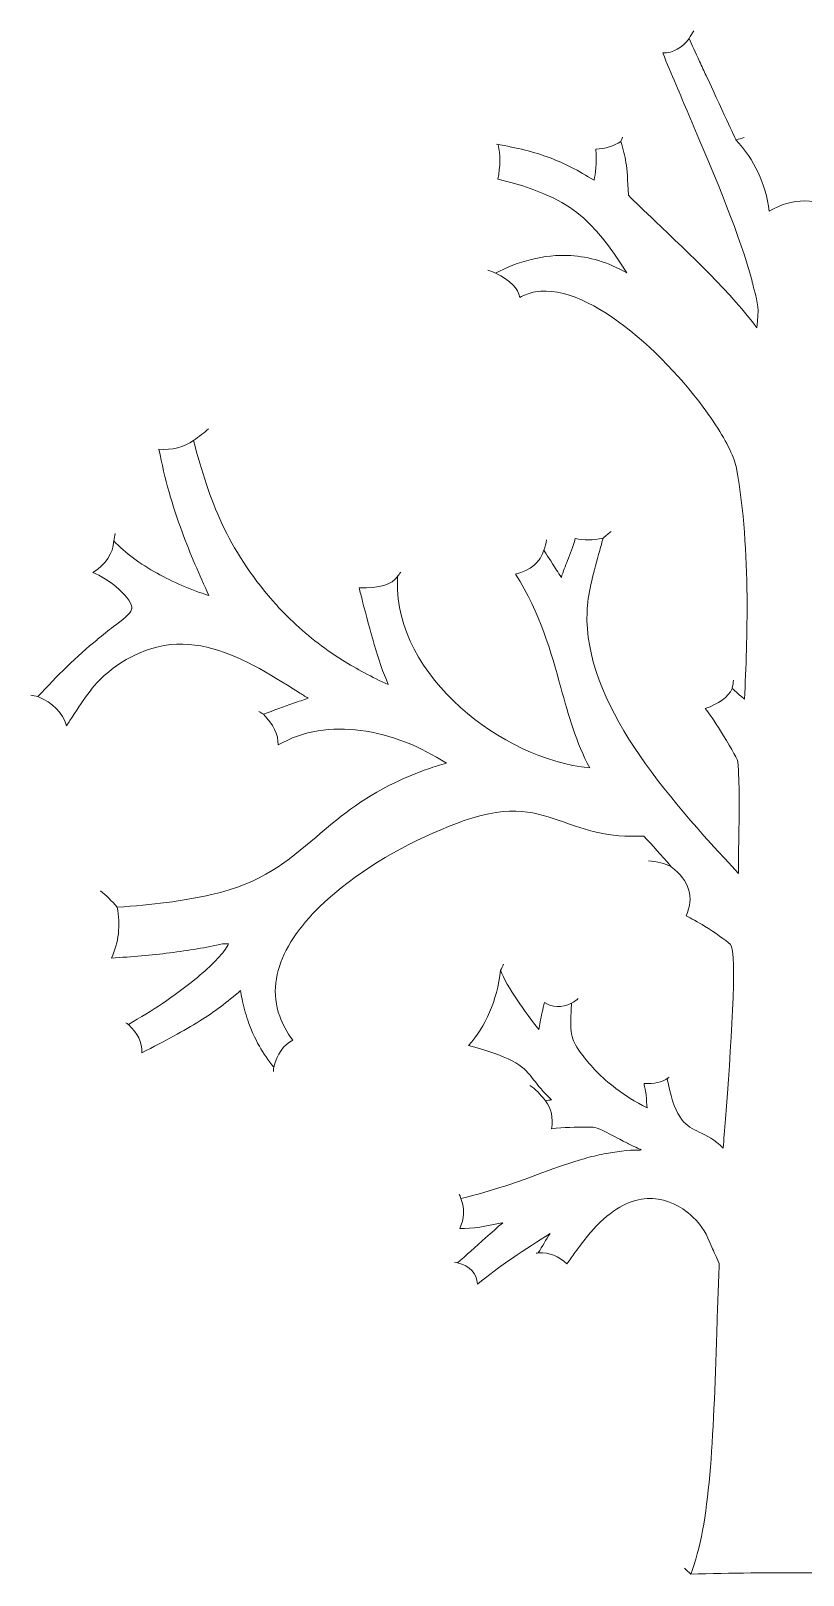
# Model space of a CAD drawing. Header units: millimetres. Extents: x -607 to 1451, y -798 to 283.
# Drawn here: x -606.6 to -525.7, y -158.1 to 3.8 of the extents above; entities that cross this region are included whole.
import ezdxf

# ---------------------------------------------------------------- set-up
doc = ezdxf.new("R2010")
doc.units = ezdxf.units.MM
doc.header["$MEASUREMENT"] = 0
doc.layers.add('layer 1', color=7, linetype='Continuous')

msp = doc.modelspace()

# ---------------------------------------------------------------- linework, layer by layer
at = {"layer": 'layer 1', "color": 242, "lineweight": 20}
for points, knots in [([(-537.1792, 3.772), (-537.319, 3.5075), (-537.4815, 3.2469), (-537.6662, 2.9905), (-537.6662, 2.9905), (-537.3696, 2.3373), (-536.9934, 1.5148), (-536.5592, 0.5695), (-536.5592, 0.5695), (-536.3159, 0.0395), (-536.0901, -0.4511), (-535.8808, -0.9051)], [0, 0, 0, 0, 0.25, 0.25, 0.25, 0.25, 0.5, 0.5, 0.5, 0.5, 1, 1, 1, 1]), ([(-544.6274, -7.3727), (-544.6863, -7.5149), (-544.7465, -7.6628), (-544.8077, -7.8171), (-544.8077, -7.8171), (-544.2967, -9.5505), (-544.1517, -10.1223), (-544.0237, -13.4506), (-544.0237, -13.4506), (-543.3674, -14.1197), (-542.3557, -15.0809), (-541.165, -16.2115), (-541.165, -16.2115), (-537.7795, -19.427), (-532.9729, -23.9922), (-530.5468, -27.3545), (-530.5468, -27.3545), (-530.3265, -25.2873), (-530.4254, -24.9096), (-530.8601, -23.2487), (-530.8601, -23.2487), (-530.9506, -22.9037), (-531.0512, -22.5199), (-531.0661, -22.4607), (-531.0661, -22.4607), (-532.2408, -17.8638), (-534.7818, -11.8789), (-537.6949, -5.0169), (-537.6949, -5.0169), (-538.5869, -2.9157), (-539.5135, -0.7335), (-540.4241, 1.461)], [0, 0, 0, 0, 0.11111111, 0.11111111, 0.11111111, 0.11111111, 0.22222222, 0.22222222, 0.22222222, 0.22222222, 0.33333333, 0.33333333, 0.33333333, 0.33333333, 0.44444444, 0.44444444, 0.44444444, 0.44444444, 0.55555556, 0.55555556, 0.55555556, 0.55555556, 0.66666667, 0.66666667, 0.66666667, 0.66666667, 0.77777778, 0.77777778, 0.77777778, 0.77777778, 1, 1, 1, 1]), ([(-531.8893, -7.3991), (-532.1509, -7.5002), (-532.4386, -7.5817), (-532.7548, -7.6414), (-532.7548, -7.6414), (-532.7548, -7.6414), (-532.7548, -7.6415), (-532.7548, -7.6415)], [0, 0, 0, 0, 0.33333333, 0.33333333, 0.33333333, 0.33333333, 1, 1, 1, 1]), ([(-557.8439, -8.1097), (-555.6642, -8.4771), (-553.9182, -8.8959), (-552.2259, -9.5372), (-552.2259, -9.5372), (-550.7133, -10.1105), (-549.2642, -10.8538), (-547.6092, -11.8893), (-547.6092, -11.8893), (-547.4846, -11.1859), (-547.3259, -10.1751), (-547.4456, -8.6408)], [0, 0, 0, 0, 0.25, 0.25, 0.25, 0.25, 0.5, 0.5, 0.5, 0.5, 1, 1, 1, 1]), ([(-558.744, -21.289), (-558.488, -21.3843), (-558.2252, -21.4927), (-557.955, -21.6143), (-557.955, -21.6143), (-555.6287, -20.4141), (-552.9289, -19.6068), (-550.058, -19.7815), (-550.058, -19.7815), (-548.1471, -19.8978), (-546.1695, -20.4475), (-544.1887, -21.6023), (-544.1887, -21.6023), (-547.7403, -15.9819), (-550.0655, -13.6161), (-557.7054, -11.7586)], [0, 0, 0, 0, 0.2, 0.2, 0.2, 0.2, 0.4, 0.4, 0.4, 0.4, 0.6, 0.6, 0.6, 0.6, 1, 1, 1, 1]), ([(-533.0033, -64.2583), (-533.0315, -64.5422), (-533.0752, -64.8403), (-533.1352, -65.1536), (-533.1352, -65.1536), (-532.9053, -65.3659), (-532.596, -65.6296), (-532.2755, -65.9032), (-532.2755, -65.9032), (-532.1347, -66.0232), (-531.9915, -66.1454), (-531.8508, -66.2667), (-531.8508, -66.2667), (-531.6948, -63.016), (-531.5547, -59.3275), (-531.5892, -55.5232), (-531.5892, -55.5232), (-531.6299, -51.0718), (-531.9099, -46.4329), (-532.6844, -42.0929), (-532.6844, -42.0929), (-532.8805, -40.9951), (-533.675, -39.366), (-534.8808, -37.5143), (-534.8808, -37.5143), (-536.9629, -34.3161), (-540.2257, -30.5407), (-543.7482, -27.7022), (-543.7482, -27.7022), (-547.182, -24.9356), (-550.8305, -23.0727), (-553.7698, -23.5835), (-553.7698, -23.5835), (-554.3452, -23.6835), (-554.894, -23.8763), (-555.4089, -24.1736)], [0, 0, 0, 0, 0.1, 0.1, 0.1, 0.1, 0.2, 0.2, 0.2, 0.2, 0.3, 0.3, 0.3, 0.3, 0.4, 0.4, 0.4, 0.4, 0.5, 0.5, 0.5, 0.5, 0.6, 0.6, 0.6, 0.6, 0.7, 0.7, 0.7, 0.7, 0.8, 0.8, 0.8, 0.8, 1, 1, 1, 1]), ([(-588.0049, -37.9319), (-588.4644, -38.3332), (-588.9957, -38.7402), (-589.597, -39.162), (-589.597, -39.162), (-588.7329, -42.431), (-587.8419, -45.2316), (-586.6121, -47.869), (-586.6121, -47.869), (-585.3287, -50.621), (-583.6713, -53.2), (-581.28, -55.9602), (-581.28, -55.9602), (-580.9986, -56.2849), (-580.7302, -56.5837), (-580.4747, -56.856), (-580.4747, -56.856), (-580.2179, -57.13), (-579.9375, -57.4168), (-579.6333, -57.7167), (-579.6333, -57.7167), (-579.6, -57.7462), (-579.571, -57.7731), (-579.546, -57.7975), (-579.546, -57.7975), (-579.5242, -57.8189), (-579.4984, -57.8457), (-579.4686, -57.8778), (-579.4686, -57.8778), (-577.8353, -59.4651), (-576.0075, -60.8954), (-573.9846, -62.1691), (-573.9846, -62.1691), (-572.4917, -63.1092), (-570.8891, -63.9661), (-569.1771, -64.7396), (-569.1771, -64.7396), (-570.2886, -62.2061), (-571.107, -59.007), (-571.87, -56.0243), (-571.87, -56.0243), (-572.0043, -55.4997), (-572.1372, -54.9808), (-572.2335, -54.6071)], [0, 0, 0, 0, 0.08333333, 0.08333333, 0.08333333, 0.08333333, 0.16666667, 0.16666667, 0.16666667, 0.16666667, 0.25, 0.25, 0.25, 0.25, 0.33333333, 0.33333333, 0.33333333, 0.33333333, 0.41666667, 0.41666667, 0.41666667, 0.41666667, 0.5, 0.5, 0.5, 0.5, 0.58333333, 0.58333333, 0.58333333, 0.58333333, 0.66666667, 0.66666667, 0.66666667, 0.66666667, 0.75, 0.75, 0.75, 0.75, 0.83333333, 0.83333333, 0.83333333, 0.83333333, 1, 1, 1, 1]), ([(-597.8101, -48.9122), (-597.851, -49.1552), (-597.8985, -49.4056), (-597.9521, -49.6635), (-597.9521, -49.6635), (-596.7338, -50.9589), (-595.1869, -52.0934), (-593.4154, -53.0751), (-593.4154, -53.0751), (-591.7643, -53.9901), (-589.924, -54.7688), (-587.9757, -55.4189), (-587.9757, -55.4189), (-588.9784, -53.232), (-589.9378, -51.0352), (-590.7863, -48.7356), (-590.7863, -48.7356), (-591.7837, -46.0322), (-592.6283, -43.1899), (-593.2113, -40.0622)], [0, 0, 0, 0, 0.16666667, 0.16666667, 0.16666667, 0.16666667, 0.33333333, 0.33333333, 0.33333333, 0.33333333, 0.5, 0.5, 0.5, 0.5, 0.66666667, 0.66666667, 0.66666667, 0.66666667, 1, 1, 1, 1]), ([(-552.6024, -49.5739), (-552.6581, -49.917), (-552.7472, -50.2795), (-552.8721, -50.6634), (-552.8721, -50.6634), (-552.5915, -51.1008), (-552.1461, -51.796), (-551.542, -52.7397), (-551.542, -52.7397), (-551.3772, -52.9971), (-551.212, -53.2554), (-551.0464, -53.5143), (-551.0464, -53.5143), (-550.8678, -52.8843), (-550.6397, -52.3237), (-550.3979, -51.7296), (-550.3979, -51.7296), (-550.1246, -51.0581), (-549.8326, -50.3401), (-549.5865, -49.4198)], [0, 0, 0, 0, 0.16666667, 0.16666667, 0.16666667, 0.16666667, 0.33333333, 0.33333333, 0.33333333, 0.33333333, 0.5, 0.5, 0.5, 0.5, 0.66666667, 0.66666667, 0.66666667, 0.66666667, 1, 1, 1, 1]), ([(-545.8201, -48.6835), (-546.0631, -48.8809), (-546.3259, -49.0948), (-546.6742, -49.391), (-546.6742, -49.391), (-546.8272, -49.9771), (-546.9855, -50.5502), (-547.142, -51.1173), (-547.142, -51.1173), (-547.7309, -53.2522), (-548.2993, -55.3115), (-548.3569, -57.1237), (-548.3569, -57.1237), (-548.662, -66.6624), (-540.1615, -76.2804), (-532.4707, -84.5446), (-532.4707, -84.5446), (-532.4951, -83.1471), (-532.4696, -81.6848), (-532.444, -80.2016), (-532.444, -80.2016), (-532.4012, -77.7292), (-532.3574, -75.1966), (-532.5529, -72.7845), (-532.5529, -72.7845), (-532.6965, -72.4014), (-533.5002, -70.9676), (-534.3652, -69.5768), (-534.3652, -69.5768), (-534.9521, -68.6326), (-535.5548, -67.7351), (-535.9761, -67.2462)], [0, 0, 0, 0, 0.11111111, 0.11111111, 0.11111111, 0.11111111, 0.22222222, 0.22222222, 0.22222222, 0.22222222, 0.33333333, 0.33333333, 0.33333333, 0.33333333, 0.44444444, 0.44444444, 0.44444444, 0.44444444, 0.55555556, 0.55555556, 0.55555556, 0.55555556, 0.66666667, 0.66666667, 0.66666667, 0.66666667, 0.77777778, 0.77777778, 0.77777778, 0.77777778, 1, 1, 1, 1]), ([(-606.6335, -65.8462), (-606.3987, -65.8919), (-606.1569, -65.9447), (-605.9077, -66.0039), (-605.9077, -66.0039), (-604.8854, -64.8923), (-603.876, -63.8544), (-602.8798, -62.8905), (-602.8798, -62.8905), (-601.7916, -61.8375), (-600.731, -60.8848), (-599.6987, -60.0323), (-599.6987, -60.0323), (-599.6959, -60.0299), (-599.6931, -60.0275), (-599.6901, -60.025), (-599.6901, -60.025), (-599.0982, -59.5101), (-598.5072, -59.0657), (-597.9717, -58.6628), (-597.9717, -58.6628), (-597.0129, -57.9419), (-596.2559, -57.3726), (-596.0792, -56.825), (-596.0792, -56.825), (-596.0783, -56.8225), (-596.076, -56.8131), (-596.0723, -56.7979), (-596.0723, -56.7979), (-595.9584, -56.3008), (-596.5736, -55.5107), (-597.394, -54.7658), (-597.394, -54.7658), (-598.2744, -53.9664), (-599.3596, -53.2827), (-600.1431, -53.0046)], [0, 0, 0, 0, 0.1, 0.1, 0.1, 0.1, 0.2, 0.2, 0.2, 0.2, 0.3, 0.3, 0.3, 0.3, 0.4, 0.4, 0.4, 0.4, 0.5, 0.5, 0.5, 0.5, 0.6, 0.6, 0.6, 0.6, 0.7, 0.7, 0.7, 0.7, 0.8, 0.8, 0.8, 0.8, 1, 1, 1, 1]), ([(-567.881, -52.9517), (-567.9941, -53.1137), (-568.1114, -53.2811), (-568.2039, -53.4142), (-568.2039, -53.4142), (-568.2155, -53.588), (-568.223, -53.7482), (-568.2265, -53.8948), (-568.2265, -53.8948), (-568.3518, -58.8594), (-565.6053, -63.5705), (-561.6256, -67.1404), (-561.6256, -67.1404), (-557.7585, -70.6094), (-552.7463, -72.9877), (-548.0657, -73.4803), (-548.0657, -73.4803), (-549.4914, -70.811), (-550.2746, -67.9958), (-551.0971, -65.0371), (-551.0971, -65.0371), (-552.1404, -61.2855), (-553.2496, -57.2967), (-555.8454, -53.1663)], [0, 0, 0, 0, 0.14285714, 0.14285714, 0.14285714, 0.14285714, 0.28571429, 0.28571429, 0.28571429, 0.28571429, 0.42857143, 0.42857143, 0.42857143, 0.42857143, 0.57142857, 0.57142857, 0.57142857, 0.57142857, 0.71428571, 0.71428571, 0.71428571, 0.71428571, 1, 1, 1, 1]), ([(-582.7346, -67.5655), (-582.5824, -67.6573), (-582.4276, -67.7538), (-582.2702, -67.8542), (-582.2702, -67.8542), (-581.1773, -67.4322), (-580.1208, -67.0444), (-579.1011, -66.6904), (-579.1011, -66.6904), (-578.5731, -66.5072), (-578.0641, -66.3367), (-577.5741, -66.179), (-577.5741, -66.179), (-577.9046, -65.972), (-578.241, -65.7595), (-578.5787, -65.5466), (-578.5787, -65.5466), (-584.7528, -61.6514), (-591.3311, -57.5013), (-598.6849, -63.5639), (-598.6849, -63.5639), (-600.1085, -64.7374), (-601.2718, -66.5439), (-602.5388, -68.5107), (-602.5388, -68.5107), (-602.6364, -68.6622), (-602.7354, -68.8162), (-602.8909, -69.0553)], [0, 0, 0, 0, 0.125, 0.125, 0.125, 0.125, 0.25, 0.25, 0.25, 0.25, 0.375, 0.375, 0.375, 0.375, 0.5, 0.5, 0.5, 0.5, 0.625, 0.625, 0.625, 0.625, 0.75, 0.75, 0.75, 0.75, 1, 1, 1, 1]), ([(-599.3261, -86.3407), (-598.7634, -86.8265), (-598.1812, -87.4001), (-597.5766, -88.0704), (-597.5766, -88.0704), (-595.7439, -87.9532), (-594.0298, -87.7905), (-592.4346, -87.5817), (-592.4346, -87.5817), (-590.7393, -87.3599), (-589.1649, -87.0848), (-587.7114, -86.7562), (-587.7114, -86.7562), (-582.4226, -85.5605), (-579.701, -83.2369), (-576.7467, -80.7146), (-576.7467, -80.7146), (-574.5018, -78.798), (-572.1276, -76.7713), (-568.4384, -74.9896), (-568.4384, -74.9896), (-567.2878, -74.4343), (-566.1356, -73.9583), (-564.9812, -73.5622), (-564.9812, -73.5622), (-564.3544, -73.3471), (-563.7266, -73.155), (-563.0972, -72.9857), (-563.0972, -72.9857), (-565.745, -71.2438), (-568.9026, -69.9538), (-572.0887, -69.5404), (-572.0887, -69.5404), (-575.0833, -69.1519), (-578.1001, -69.5418), (-580.7262, -71.0701)], [0, 0, 0, 0, 0.1, 0.1, 0.1, 0.1, 0.2, 0.2, 0.2, 0.2, 0.3, 0.3, 0.3, 0.3, 0.4, 0.4, 0.4, 0.4, 0.5, 0.5, 0.5, 0.5, 0.6, 0.6, 0.6, 0.6, 0.7, 0.7, 0.7, 0.7, 0.8, 0.8, 0.8, 0.8, 1, 1, 1, 1]), ([(-541.9243, -83.2077), (-541.0004, -83.267), (-540.2025, -83.4758), (-539.5302, -83.8347), (-539.5302, -83.8347), (-540.6545, -82.5268), (-541.4278, -81.6552), (-542.4126, -80.6165), (-542.4126, -80.6165), (-546.1994, -80.7945), (-548.6014, -79.9374), (-550.8361, -79.14), (-550.8361, -79.14), (-553.6562, -78.1338), (-556.1881, -77.2301), (-561.2185, -78.9962), (-561.2185, -78.9962), (-565.5307, -80.51), (-570.3206, -82.9979), (-574.1239, -86.0391), (-574.1239, -86.0391), (-576.6151, -88.0308), (-578.6742, -90.2514), (-579.8791, -92.5748), (-579.8791, -92.5748), (-581.043, -94.8202), (-581.4036, -97.17), (-580.5614, -99.5056), (-580.5614, -99.5056), (-580.2622, -100.3351), (-579.8118, -101.1668), (-579.1926, -101.9959)], [0, 0, 0, 0, 0.11111111, 0.11111111, 0.11111111, 0.11111111, 0.22222222, 0.22222222, 0.22222222, 0.22222222, 0.33333333, 0.33333333, 0.33333333, 0.33333333, 0.44444444, 0.44444444, 0.44444444, 0.44444444, 0.55555556, 0.55555556, 0.55555556, 0.55555556, 0.66666667, 0.66666667, 0.66666667, 0.66666667, 0.77777778, 0.77777778, 0.77777778, 0.77777778, 1, 1, 1, 1]), ([(-539.76, -105.8663), (-539.8214, -105.927), (-539.8844, -105.9871), (-539.9492, -106.0462), (-539.9492, -106.0462), (-539.9215, -106.1839), (-539.8935, -106.3247), (-539.8647, -106.4687), (-539.8647, -106.4687), (-539.0764, -110.445), (-537.9364, -110.9923), (-536.6021, -111.6331), (-536.6021, -111.6331), (-535.8104, -112.0133), (-534.9633, -112.4202), (-534.0841, -113.3168), (-534.0841, -113.3168), (-534.0243, -112.4518), (-533.9441, -111.4033), (-533.8547, -110.2348), (-533.8547, -110.2348), (-533.34, -103.5011), (-532.5148, -92.7077), (-533.3555, -91.939), (-533.3555, -91.939), (-533.831, -91.5037), (-534.9306, -90.7414), (-536.0365, -90.0595), (-536.0365, -90.0595), (-536.7528, -89.6178), (-537.458, -89.2178), (-537.9755, -88.9752)], [0, 0, 0, 0, 0.11111111, 0.11111111, 0.11111111, 0.11111111, 0.22222222, 0.22222222, 0.22222222, 0.22222222, 0.33333333, 0.33333333, 0.33333333, 0.33333333, 0.44444444, 0.44444444, 0.44444444, 0.44444444, 0.55555556, 0.55555556, 0.55555556, 0.55555556, 0.66666667, 0.66666667, 0.66666667, 0.66666667, 0.77777778, 0.77777778, 0.77777778, 0.77777778, 1, 1, 1, 1]), ([(-596.6785, -100.1908), (-596.5925, -100.2445), (-596.5056, -100.2997), (-596.418, -100.3561), (-596.418, -100.3561), (-595.1485, -99.6321), (-593.9605, -98.8989), (-592.8533, -98.1561), (-592.8533, -98.1561), (-591.6276, -97.3336), (-590.4933, -96.4952), (-589.45, -95.6407), (-589.45, -95.6407), (-588.0407, -94.4866), (-586.7099, -93.2161), (-586.1299, -92.2921), (-586.1299, -92.2921), (-586.0341, -92.1395), (-585.9646, -92.0094), (-585.9273, -91.908), (-585.9273, -91.908), (-586.0677, -91.8856), (-586.2759, -91.887), (-586.5609, -91.9156), (-586.5609, -91.9156), (-588.2458, -92.2946), (-590.086, -92.6096), (-592.082, -92.8602), (-592.082, -92.8602), (-593.9901, -93.0998), (-596.0259, -93.2786), (-598.1899, -93.3967)], [0, 0, 0, 0, 0.11111111, 0.11111111, 0.11111111, 0.11111111, 0.22222222, 0.22222222, 0.22222222, 0.22222222, 0.33333333, 0.33333333, 0.33333333, 0.33333333, 0.44444444, 0.44444444, 0.44444444, 0.44444444, 0.55555556, 0.55555556, 0.55555556, 0.55555556, 0.66666667, 0.66666667, 0.66666667, 0.66666667, 0.77777778, 0.77777778, 0.77777778, 0.77777778, 1, 1, 1, 1]), ([(-557.1204, -94.0572), (-557.2074, -94.2573), (-557.303, -94.4624), (-557.4062, -94.673), (-557.4062, -94.673), (-556.7743, -96.437), (-554.7939, -99.0882), (-553.4044, -100.8866), (-553.4044, -100.8866), (-553.3607, -100.6364), (-553.3132, -100.3764), (-553.2631, -100.1124), (-553.2631, -100.1124), (-553.1343, -99.4373), (-552.9841, -98.7242), (-552.8247, -98.0595)], [0, 0, 0, 0, 0.2, 0.2, 0.2, 0.2, 0.4, 0.4, 0.4, 0.4, 0.6, 0.6, 0.6, 0.6, 1, 1, 1, 1]), ([(-581.2049, -105.3016), (-581.2046, -105.1533), (-581.1983, -105.003), (-581.186, -104.851), (-581.186, -104.851), (-581.7526, -104.1474), (-582.2543, -103.4079), (-582.6907, -102.6326), (-582.6907, -102.6326), (-583.1786, -101.7658), (-583.5854, -100.8546), (-583.9106, -99.8991), (-583.9106, -99.8991), (-584.1584, -99.1716), (-584.3576, -98.4279), (-584.508, -97.6673), (-584.508, -97.6673), (-584.5644, -97.3817), (-584.6146, -97.0923), (-584.6583, -96.7998), (-584.6583, -96.7998), (-586.0629, -98.0428), (-587.4142, -99.0385), (-588.9377, -99.9929), (-588.9377, -99.9929), (-590.6316, -101.0546), (-592.5472, -102.0681), (-594.9988, -103.3236)], [0, 0, 0, 0, 0.125, 0.125, 0.125, 0.125, 0.25, 0.25, 0.25, 0.25, 0.375, 0.375, 0.375, 0.375, 0.5, 0.5, 0.5, 0.5, 0.625, 0.625, 0.625, 0.625, 0.75, 0.75, 0.75, 0.75, 1, 1, 1, 1]), ([(-549.2776, -97.6288), (-549.4846, -97.809), (-549.7139, -97.9737), (-549.9653, -98.1225), (-549.9653, -98.1225), (-549.9721, -98.2021), (-549.9794, -98.2905), (-549.9872, -98.3883), (-549.9872, -98.3883), (-550.007, -98.6348), (-550.0222, -98.8503), (-550.031, -99.0194), (-550.031, -99.0194), (-550.1051, -100.4151), (-550.0428, -101.2399), (-549.8397, -101.8666), (-549.8397, -101.8666), (-549.6465, -102.4637), (-549.2844, -102.9553), (-548.7684, -103.6491), (-548.7684, -103.6491), (-547.9886, -104.6979), (-546.8635, -105.9064), (-545.3476, -107.0593), (-545.3476, -107.0593), (-544.4088, -107.7733), (-543.318, -108.4662), (-542.0642, -109.0872), (-542.0642, -109.0872), (-542.0642, -109.0872), (-542.0812, -108.8464), (-542.0812, -108.8464), (-542.0812, -108.8464), (-542.1216, -108.2729), (-542.1602, -107.7289), (-542.1692, -107.6834), (-542.1692, -107.6834), (-542.203, -107.5139), (-542.255, -107.2372), (-542.3233, -106.865), (-542.3233, -106.865), (-542.344, -106.7522), (-542.3631, -106.6471), (-542.3807, -106.5497)], [0, 0, 0, 0, 0.08333333, 0.08333333, 0.08333333, 0.08333333, 0.16666667, 0.16666667, 0.16666667, 0.16666667, 0.25, 0.25, 0.25, 0.25, 0.33333333, 0.33333333, 0.33333333, 0.33333333, 0.41666667, 0.41666667, 0.41666667, 0.41666667, 0.5, 0.5, 0.5, 0.5, 0.58333333, 0.58333333, 0.58333333, 0.58333333, 0.66666667, 0.66666667, 0.66666667, 0.66666667, 0.75, 0.75, 0.75, 0.75, 0.83333333, 0.83333333, 0.83333333, 0.83333333, 1, 1, 1, 1]), ([(-554.3457, -106.7416), (-553.7906, -107.1109), (-553.2595, -107.6536), (-552.7099, -108.358), (-552.7099, -108.358), (-552.4985, -108.3261), (-552.2833, -108.2955), (-552.064, -108.2662), (-552.064, -108.2662), (-552.9653, -107.4326), (-553.4889, -106.7541), (-553.9467, -106.1605), (-553.9467, -106.1605), (-554.9859, -104.813), (-555.6395, -103.9659), (-560.7787, -102.5568)], [0, 0, 0, 0, 0.2, 0.2, 0.2, 0.2, 0.4, 0.4, 0.4, 0.4, 0.6, 0.6, 0.6, 0.6, 1, 1, 1, 1]), ([(-561.7696, -118.1342), (-561.6951, -118.2895), (-561.6263, -118.4503), (-561.5637, -118.6159), (-561.5637, -118.6159), (-558.2284, -117.8022), (-555.4735, -116.7934), (-553.0875, -115.9194), (-553.0875, -115.9194), (-551.4939, -115.3359), (-550.0634, -114.8121), (-548.671, -114.4278), (-548.671, -114.4278), (-547.9176, -114.2197), (-547.223, -114.0579), (-546.5849, -113.9319), (-546.5849, -113.9319), (-545.9553, -113.8074), (-545.34, -113.7107), (-544.7547, -113.6345), (-544.7547, -113.6345), (-543.2181, -113.4343), (-542.6853, -113.5708), (-542.6951, -113.4954), (-542.6951, -113.4954), (-542.6982, -113.4723), (-543.2969, -113.2185), (-543.8651, -112.9363), (-543.8651, -112.9363), (-544.0419, -112.8485), (-544.2162, -112.7621), (-544.3696, -112.6816), (-544.3696, -112.6816), (-544.6425, -112.539), (-544.8723, -112.4169), (-545.0956, -112.2982), (-545.0956, -112.2982), (-546.2953, -111.6612), (-547.3175, -111.1183), (-547.706, -111.121), (-547.706, -111.121), (-547.9128, -111.1224), (-548.1249, -111.1233), (-548.3368, -111.1241), (-548.3368, -111.1241), (-549.5675, -111.1287), (-550.7786, -111.1333), (-552.0675, -111.2828)], [0, 0, 0, 0, 0.07692308, 0.07692308, 0.07692308, 0.07692308, 0.15384615, 0.15384615, 0.15384615, 0.15384615, 0.23076923, 0.23076923, 0.23076923, 0.23076923, 0.30769231, 0.30769231, 0.30769231, 0.30769231, 0.38461538, 0.38461538, 0.38461538, 0.38461538, 0.46153846, 0.46153846, 0.46153846, 0.46153846, 0.53846154, 0.53846154, 0.53846154, 0.53846154, 0.61538462, 0.61538462, 0.61538462, 0.61538462, 0.69230769, 0.69230769, 0.69230769, 0.69230769, 0.76923077, 0.76923077, 0.76923077, 0.76923077, 0.84615385, 0.84615385, 0.84615385, 0.84615385, 1, 1, 1, 1]), ([(-538.1392, -157.3536), (-537.9204, -157.5513), (-537.7035, -157.7549), (-537.4884, -157.964), (-537.4884, -157.964), (-535.4311, -152.7512), (-535.1354, -143.9094), (-534.7592, -132.6348), (-534.7592, -132.6348), (-534.6814, -130.3124), (-534.6006, -127.8886), (-534.5019, -125.4165), (-534.5019, -125.4165), (-534.8302, -124.7168), (-535.0676, -124.1654), (-535.274, -123.6856), (-535.274, -123.6856), (-535.8661, -122.3105), (-536.1916, -121.5545), (-537.2513, -120.5552), (-537.2513, -120.5552), (-537.4543, -120.3637), (-537.6634, -120.1843), (-537.877, -120.019), (-537.877, -120.019), (-539.0305, -119.1291), (-540.4627, -118.5248), (-542.0473, -118.6115), (-542.0473, -118.6115), (-543.6572, -118.6993), (-545.4531, -119.5012), (-547.3261, -121.4353), (-547.3261, -121.4353), (-547.6982, -121.8194), (-548.0687, -122.2421), (-548.4361, -122.7055), (-548.4361, -122.7055), (-548.7463, -123.0969), (-549.1544, -123.6326), (-549.5967, -124.2363), (-549.5967, -124.2363), (-549.8676, -124.6062), (-550.1628, -125.0182), (-550.4693, -125.458)], [0, 0, 0, 0, 0.08333333, 0.08333333, 0.08333333, 0.08333333, 0.16666667, 0.16666667, 0.16666667, 0.16666667, 0.25, 0.25, 0.25, 0.25, 0.33333333, 0.33333333, 0.33333333, 0.33333333, 0.41666667, 0.41666667, 0.41666667, 0.41666667, 0.5, 0.5, 0.5, 0.5, 0.58333333, 0.58333333, 0.58333333, 0.58333333, 0.66666667, 0.66666667, 0.66666667, 0.66666667, 0.75, 0.75, 0.75, 0.75, 0.83333333, 0.83333333, 0.83333333, 0.83333333, 1, 1, 1, 1]), ([(-562.2435, -125.2852), (-562.1372, -125.3051), (-562.0319, -125.3266), (-561.9276, -125.3503), (-561.9276, -125.3503), (-561.0855, -124.6229), (-560.0223, -123.6684), (-558.9794, -122.7317), (-558.9794, -122.7317), (-558.3619, -122.1774), (-557.7519, -121.6296), (-557.1914, -121.1327), (-557.1914, -121.1327), (-557.1914, -121.1327), (-557.4483, -121.1851), (-557.4483, -121.1851), (-557.4483, -121.1851), (-558.8482, -121.4721), (-560.3777, -121.7857), (-561.6899, -121.7465)], [0, 0, 0, 0, 0.16666667, 0.16666667, 0.16666667, 0.16666667, 0.33333333, 0.33333333, 0.33333333, 0.33333333, 0.5, 0.5, 0.5, 0.5, 0.66666667, 0.66666667, 0.66666667, 0.66666667, 1, 1, 1, 1]), ([(-553.6842, -124.3451), (-553.611, -124.3292), (-553.537, -124.3144), (-553.4621, -124.3011), (-553.4621, -124.3011), (-553.0586, -123.612), (-552.6349, -122.9178), (-552.2266, -122.2667), (-552.2266, -122.2667), (-554.7003, -123.8432), (-557.7162, -125.7916), (-559.8289, -127.5758)], [0, 0, 0, 0, 0.25, 0.25, 0.25, 0.25, 0.5, 0.5, 0.5, 0.5, 1, 1, 1, 1])]:
    msp.add_open_spline(points, degree=3, knots=knots, dxfattribs=at)
for points in [[(-540.4241, 1.461), (-539.3038, 1.4623), (-538.3845, 1.9721), (-537.6662, 2.9905)], [(-535.8808, -0.9051), (-533.7968, -5.396), (-532.7548, -7.6414), (-532.7548, -7.6414)], [(-547.4456, -8.6408), (-546.4316, -8.5678), (-545.5523, -8.2933), (-544.8077, -7.8171)], [(-532.7548, -7.6414), (-530.8088, -9.7222), (-529.6426, -12.2161), (-529.256, -15.1229)], [(-557.6755, -8.1384), (-557.4153, -9.2151), (-557.4253, -10.4218), (-557.7054, -11.7586)], [(-529.256, -15.1229), (-526.9065, -13.6939), (-524.3009, -13.6939), (-521.4394, -15.1229)], [(-557.955, -21.6143), (-556.3776, -22.3799), (-555.5289, -23.233), (-555.4089, -24.1736)], [(-593.2113, -40.0622), (-591.8282, -40.1845), (-590.6234, -39.8845), (-589.597, -39.162)], [(-600.1431, -53.0046), (-598.7553, -52.1319), (-598.025, -51.0182), (-597.9521, -49.6635)], [(-549.5865, -49.4198), (-548.7023, -49.6353), (-547.7315, -49.6257), (-546.6742, -49.391)], [(-555.8454, -53.1663), (-554.2529, -52.7572), (-553.2618, -51.9229), (-552.8721, -50.6634)], [(-572.2335, -54.6071), (-570.1265, -54.6462), (-568.7833, -54.2485), (-568.2039, -53.4142)], [(-605.9077, -66.0039), (-604.3419, -66.6378), (-603.3363, -67.6549), (-602.8909, -69.0553)], [(-535.9761, -67.2462), (-534.5382, -66.7591), (-533.5912, -66.0616), (-533.1352, -65.1536)], [(-582.2702, -67.8542), (-581.213, -68.8816), (-580.6984, -69.9536), (-580.7262, -71.0701)], [(-539.5302, -83.8347), (-537.6142, -85.306), (-537.096, -87.0195), (-537.9755, -88.9752)], [(-597.5766, -88.0704), (-597.2266, -89.979), (-597.431, -91.7544), (-598.1899, -93.3967)], [(-560.7787, -102.5568), (-558.9445, -100.5583), (-557.8204, -97.9303), (-557.4062, -94.673)], [(-552.8247, -98.0595), (-552.001, -98.6151), (-551.0478, -98.6361), (-549.9653, -98.1225)], [(-596.418, -100.3561), (-595.441, -101.2598), (-594.968, -102.249), (-594.9988, -103.3236)], [(-581.186, -104.851), (-580.8253, -103.4569), (-580.1608, -102.5052), (-579.1926, -101.9959)], [(-542.3807, -106.5497), (-541.322, -106.6173), (-540.4796, -106.4198), (-539.8537, -105.9572)], [(-552.7099, -108.358), (-552.0949, -109.1833), (-551.8808, -110.1582), (-552.0675, -111.2828)], [(-561.5637, -118.6159), (-561.1584, -119.6706), (-561.2005, -120.7141), (-561.6899, -121.7465)], [(-553.4621, -124.3011), (-552.29, -124.2465), (-551.2924, -124.6322), (-550.4693, -125.458)], [(-561.9276, -125.3503), (-560.6088, -125.6756), (-559.9092, -126.4174), (-559.8289, -127.5758)], [(-537.4884, -157.964), (-528.97, -157.7363), (-520.862, -157.7718), (-513.1642, -158.0705)]]:
    msp.add_open_spline(points, degree=3, dxfattribs=at)

doc.saveas('drawing.dxf')
